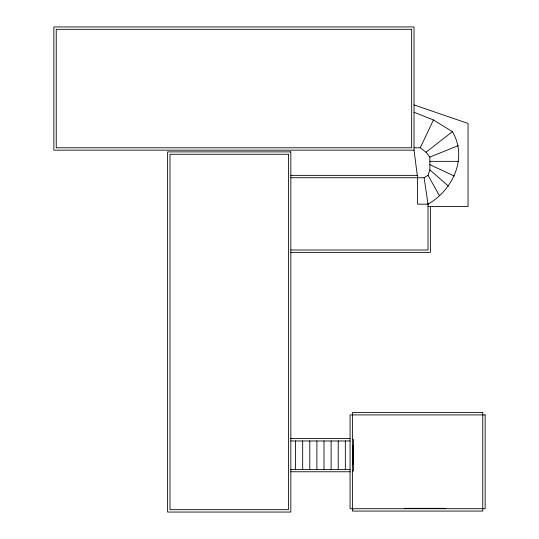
<?xml version="1.0" encoding="UTF-8"?>
<svg xmlns="http://www.w3.org/2000/svg" width="539" height="539" viewBox="0 0 539 539"><rect width="100%" height="100%" fill="white"/><g stroke="black" fill="none" stroke-linecap="round" stroke-linejoin="round"><path stroke-width="0.81" d="M414.033 150.165L53.866 150.165L53.866 26.95L414.033 26.95L414.033 150.165L417.597 177.735L417.597 204.16L428.027 204.16C452.787 190.085 467.987 157.853 452.383 131.651L433.45 119.981L414.033 112.253M290.831 177.735L424.119 177.735L428.027 175.263L429.859 169.879L429.859 157.085L426.059 152.234L420.211 147.794L414.033 147.794M420.211 147.794L433.45 119.981M426.059 152.234L452.383 131.651M429.859 157.085L458.291 145.618M429.859 161.35L458.291 161.35M290.831 175.364L417.294 175.364M428.027 206.531L468.047 206.531L468.047 123.444L414.033 104.91M290.831 250.002L428.027 250.002L428.027 203.782M290.831 252.373L430.398 252.373L430.398 206.531M290.831 438.598L350.067 438.598M352.439 439.366L353.389 439.366L353.389 470.998L352.439 470.998M290.831 440.963L350.067 440.963M290.831 469.402L350.067 469.402M290.831 471.766L350.067 471.766M352.439 509.678L353.038 509.678M429.859 164.671L454.35 176.058M429.859 169.879L448.408 186.103M428.027 175.263L439.379 195.603M424.119 177.735L428.027 204.16M445.692 508.701L445.692 508.351L404.29 508.351L404.29 508.701M444.931 508.351L444.931 508.701M405.058 508.351L405.058 508.701M345.331 440.963L345.331 469.402M338.222 440.963L338.222 469.402M331.114 440.963L331.114 469.402M324.006 440.963L324.006 469.402M316.898 440.963L316.898 469.402M309.79 440.963L309.79 469.402M302.675 440.963L302.675 469.402M295.567 440.963L295.567 469.402M411.668 29.322L56.238 29.322L56.238 147.794L411.668 147.794L411.668 29.322M290.831 151.883L167.616 151.883L167.616 512.05L290.831 512.05L290.831 151.883M288.459 154.255L169.987 154.255L169.987 509.678L288.459 509.678L288.459 154.255M482.762 412.53L352.439 412.53L352.439 511.073L482.762 511.073L482.762 412.53M485.134 414.902L350.067 414.902L350.067 508.701L485.134 508.701L485.134 414.902M352.91 445.706L352.674 464.658L352.91 445.706"/></g></svg>
